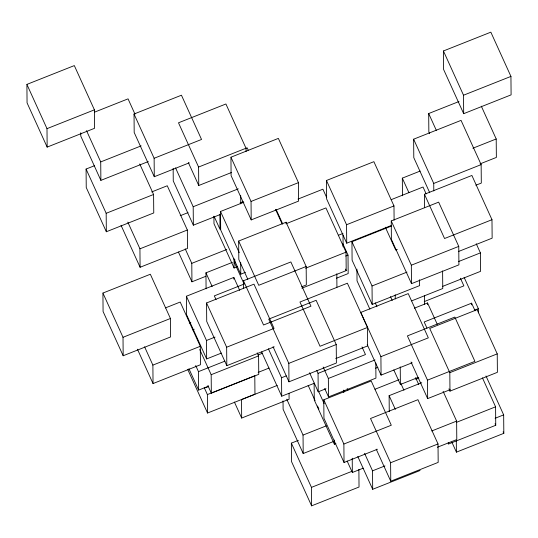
<?xml version="1.0" encoding="UTF-8"?>
<svg xmlns="http://www.w3.org/2000/svg" width="538" height="538" viewBox="0 0 538 538"><rect width="100%" height="100%" fill="white"/><g stroke="black" fill="none" stroke-linecap="round" stroke-linejoin="round"><path stroke-width="0.81" d="M26.9 84.405L74.318 65.589L94.412 109.839L94.574 128.293L47.156 147.103L27.061 102.859L26.9 84.405L46.994 128.649L47.156 147.103M46.994 128.649L94.412 109.839M94.621 112.119L128.044 98.858L134.971 114.117M154.285 176.726L134.191 132.482L134.029 114.022L181.447 95.213L201.542 139.456L154.124 158.273L154.285 176.726L189.268 162.846M148.3 161.555L100.882 180.371L100.72 161.918L141.144 145.879M139.732 163.969L153.592 194.48L153.754 212.94L106.336 231.75L86.241 187.506L86.08 169.053L94.634 165.657M443.426 50.975L490.844 32.166L510.939 76.409L511.1 94.863L463.682 113.679L443.588 69.429L443.426 50.975L463.521 95.219L463.682 113.679M198.589 167.042L246.007 148.232L225.913 103.989L178.495 122.798L198.589 167.042L198.751 185.502L231.401 172.543M245.631 148.468L247.184 147.849L248.22 150.142M230.943 157.204L278.361 138.394L298.456 182.638L298.617 201.091L251.199 219.901L231.105 175.657L230.943 157.204L251.044 201.447L251.199 219.901M151.709 191.931L167.257 185.758L187.352 230.008L187.513 248.462L140.095 267.272L121.043 225.314M106.336 231.75L106.174 213.297L153.592 194.48M463.521 95.219L510.939 76.409M220.56 214.393L193.357 225.187L193.196 206.733L238.28 188.845M429.546 133.518L428.853 131.992L428.692 113.538L459.008 101.514M180.243 215.711L188.018 212.624M240.069 202.893L243.183 201.656M245.442 272.336L240.775 274.192L220.681 229.941L220.519 211.488L243.842 202.234M251.044 201.447L298.456 182.638M429.734 192.739L413.796 157.647L413.635 139.194L461.053 120.377L481.147 164.621L481.308 183.075L475.861 185.233M140.095 267.272L139.934 248.818L187.352 230.008M391.032 225.61L346.721 243.189L326.627 198.946L326.465 180.492L373.883 161.682L393.977 205.926L394.105 220.183M298.018 199.073L322.894 189.201L326.7 197.594M102.919 293.055L150.337 274.245L170.432 318.489L170.593 336.943L123.175 355.759L103.081 311.509L102.919 293.055L123.014 337.299L123.175 355.759M247.823 279.343L238.818 259.504L238.657 241.051L286.075 222.234L306.169 266.485L306.33 284.938L301.663 286.788M472.882 148.226L496.204 138.972L481.302 106.168M286.29 223.647L325.934 207.917L346.028 252.161L346.19 270.614L301.879 288.193M402.478 195.758L402.323 178.145L420.198 171.05M205.94 276.25L191.945 281.804L191.784 263.351L226.767 249.471M480.037 163.902L496.366 157.426L496.204 138.972M206.081 288.785L205.946 272.847L232.376 262.362M391.173 199.672L423.043 187.022L426.163 193.888M433.796 190.983L433.729 183.438L481.147 164.621M213.922 216.202L213.989 223.747L234.084 267.998L237.191 266.761M346.721 243.189L346.559 224.736L393.977 205.926M424.583 207.695L424.469 194.272L471.887 175.462L491.981 219.706L492.142 238.159L458.712 251.421M338.321 235.294L342.988 233.445M221.421 353.076L206.653 358.933L186.558 314.69L186.397 296.236L233.815 277.42L239.706 290.392M165.435 307.904L180.203 302.047L200.297 346.29L200.459 364.744L153.041 383.56L137.452 349.229M391.24 220.957L438.658 202.14L458.753 246.391L458.914 264.844L411.496 283.654L391.402 239.41L391.24 220.957L411.335 265.2L411.496 283.654M243.452 280.755L290.863 261.945L310.957 306.189L263.546 324.999L243.452 280.755L243.512 288.307M243.862 284.158L214.319 295.88L216.054 299.693M419.559 279.747L419.613 285.617L372.195 304.434L352.101 260.184L351.939 241.73L391.583 226M226.814 365.672L206.72 321.428L206.558 302.968L253.976 284.158L274.071 328.402L226.653 347.218L226.814 365.672L274.232 346.855M123.014 337.299L170.432 318.489M306.169 266.485L258.751 285.295L238.657 241.051M305.604 268.2L346.028 252.161M345.678 256.034L348.012 255.113L342.814 243.667M189.262 323.076L190.815 322.464M192.638 329.841L194.191 329.229M397.279 249.464L395.726 250.083L385.329 227.197M336.512 278.193L348.173 273.566L348.012 255.113M491.981 219.706L444.563 238.516L424.469 194.272M206.653 358.933L206.491 340.48L215.045 337.084M153.041 383.56L152.886 365.107L200.297 346.29M411.335 265.2L458.753 246.391M372.195 304.434L372.034 285.974L407.01 272.1M458.632 261.522L480.4 252.887L476.238 243.727M208.744 386.089L198.636 390.097L198.475 371.644L224.904 361.153M258.018 355.013L262.678 353.163M258.596 355.894L258.758 374.347L211.34 393.157L211.178 374.704L258.596 355.894L257.211 352.841M442.471 286.451L480.562 271.34L480.4 252.887M411.664 300.863L442.761 288.523L442.606 270.91M205.489 387.73L208.596 386.499M424.233 301.596L463.877 285.866L460.414 278.24M414.347 308.193L427.562 302.955L437.266 324.313M367.467 327.46L320.049 346.27L299.955 302.026L347.373 283.217L367.467 327.46L367.629 345.914L335.759 358.557M258.159 372.39L269.04 368.073M207.547 413.023L207.386 394.569L254.797 375.753L254.958 394.213L207.547 413.023L187.796 369.539M288.812 363.358L336.23 344.542L316.136 300.298L268.718 319.115L288.812 363.358L288.973 381.812L336.391 363.002L336.23 344.542M314.353 383.251L281.71 396.203L281.549 377.75L286.209 375.901M475.067 310.803L471.604 303.176L424.186 321.986L426.957 328.093M277.272 385.41L241.515 399.6L241.676 418.053L289.094 399.236L289.041 393.365M474.449 310.191L478.336 308.651L464.133 277.373M325.988 388.732L318.22 391.812L318.059 373.359L365.47 354.549L362.007 346.916M380.911 356.66L428.329 337.851L408.234 293.6L360.816 312.417L380.911 356.66L381.072 375.114L412.169 362.78M375.806 363.015L375.934 378.113L328.516 396.923L328.355 378.47L374.999 359.962M375.571 368.2L377.905 367.272M344.038 462.492L323.943 418.248L323.782 399.795L371.193 380.978L391.287 425.228L343.876 444.038L344.038 462.492L377.461 449.23M374.999 389.243L399.095 379.68M393.816 369.969L400.4 384.468L418.282 377.373M415.773 379.351L418.887 378.12M427.495 380.151L474.913 361.341L454.818 317.097L407.4 335.907L427.495 380.151L427.656 398.611L450.198 389.667M389.256 411.604L389.115 395.665L421.765 382.713M449.815 372.679L497.233 353.87L477.139 309.626L429.721 328.436L449.815 372.679L449.976 391.139L497.394 372.323L497.233 353.87M333.52 441.503L303.203 453.534L303.042 435.074L326.358 425.827M358.88 469.405L359.034 487.025L311.616 505.834L291.522 461.591L291.361 443.137L298.361 440.36M314.125 383.204L314.273 399.983L334.367 444.227L335.92 443.608M431.752 430.965L456.627 421.093L443.117 391.341M456.722 422.243L495.585 406.822L482.425 377.837M311.616 505.834L311.455 487.381L351.879 471.342M347.151 461.046L352.35 472.492L363.231 468.168M495.115 418.268L503.662 414.879L485.996 375.975M390.601 462.754L438.019 443.937L417.925 399.694L370.507 418.51L390.601 462.754L390.763 481.207L438.181 462.398L438.019 443.937M420.104 470.481L372.686 489.298L372.525 470.837L384.966 465.908M437.354 447.26L456.789 439.553L456.627 421.093M495.585 406.822L495.747 425.276L448.336 444.092L448.315 442.411M451.907 442.229L456.412 452.149L503.824 433.332L503.662 414.879M428.692 113.538L436.311 130.324M413.635 139.194L433.729 183.438M402.323 178.145L408.9 192.638M503.131 431.806L503.824 433.332M495.054 423.749L495.747 425.276M448.934 388.846L449.976 391.139M390.494 296.66L392.222 300.473M411.025 361.993L427.656 398.611M326.465 180.492L346.559 224.736M415.598 377.636L418.719 384.502M351.939 241.73L372.034 285.974M375.235 302.84L376.963 306.653M369.848 309.088L357.03 280.863L356.929 269.121M400.817 383.392L403.937 390.258M345.497 269.087L346.19 270.614M367.219 344.602L381.072 375.114M389.115 395.665L395.356 409.391M276.169 209.538L282.753 224.037M275.564 209.457L282.141 223.949M376.217 449.169L390.763 481.207M347.165 388.47L347.857 389.996M364.556 453.292L372.525 470.837M323.163 367.03L328.355 378.47M357.79 456.493L372.686 489.298M316.674 370.312L318.059 373.359M324.71 388.537L328.516 396.923M323.782 399.795L343.876 444.038M318.617 391.442L324.158 403.648M309.558 372.747L318.22 391.812M308.153 385.369L315.08 400.628M317.507 405.968L318.893 409.014M220.519 211.488L239.228 252.685M214.131 216.397L220.022 229.363L219.887 214.265M273.042 346.721L288.973 381.812M244.144 284.051L234.79 263.452L234.756 259.255M188.361 162.617L198.751 185.502M268.381 348.765L281.549 377.75M286.754 399.223L303.042 435.074M261.616 351.96L281.71 396.203M175.523 167.829L193.196 206.733M303.203 453.534L283.109 409.284L283.035 400.897M193.357 225.187L173.263 180.943L173.149 168.36M291.361 443.137L311.455 487.381M134.029 114.022L154.124 158.273M205.946 272.847L212.18 286.579M185.2 248.852L191.784 263.351M206.558 302.968L226.653 347.218M178.434 252.053L191.945 281.804M186.397 296.236L206.491 340.48M234.4 402.034L241.676 418.053M199.746 349.532L211.178 374.704M207.876 385.531L211.34 393.157M195.704 365.537L198.475 371.644M204.265 387.703L207.386 394.569M86.517 130.64L100.72 161.918M127.809 222.12L139.934 248.818M188.939 368.738L198.636 390.097M100.882 180.371L80.787 136.127L80.761 132.772M86.08 169.053L106.174 213.297M144.567 346.795L152.886 365.107M478.336 308.651L478.369 312.847M471.604 303.176L471.618 304.851M456.305 440.4L456.412 452.149M427.562 302.955L427.575 304.629M424.448 295.389L424.529 304.616M400.245 366.849L400.4 384.468M395.228 294.757L395.269 298.946M352.222 458.228L352.35 472.492M343.002 235.126L343.103 246.868M343.782 390.07L343.802 392.585M336.801 273.761L336.923 287.184M334.333 440.03L334.367 444.227M286.075 222.234L286.088 223.916M246.007 148.232L246.034 151.588M240.681 195.469L240.748 203.855M240.674 262.443L240.775 274.192M234.003 258.765L234.084 267.998M233.815 277.42L233.828 279.101"/></g></svg>
